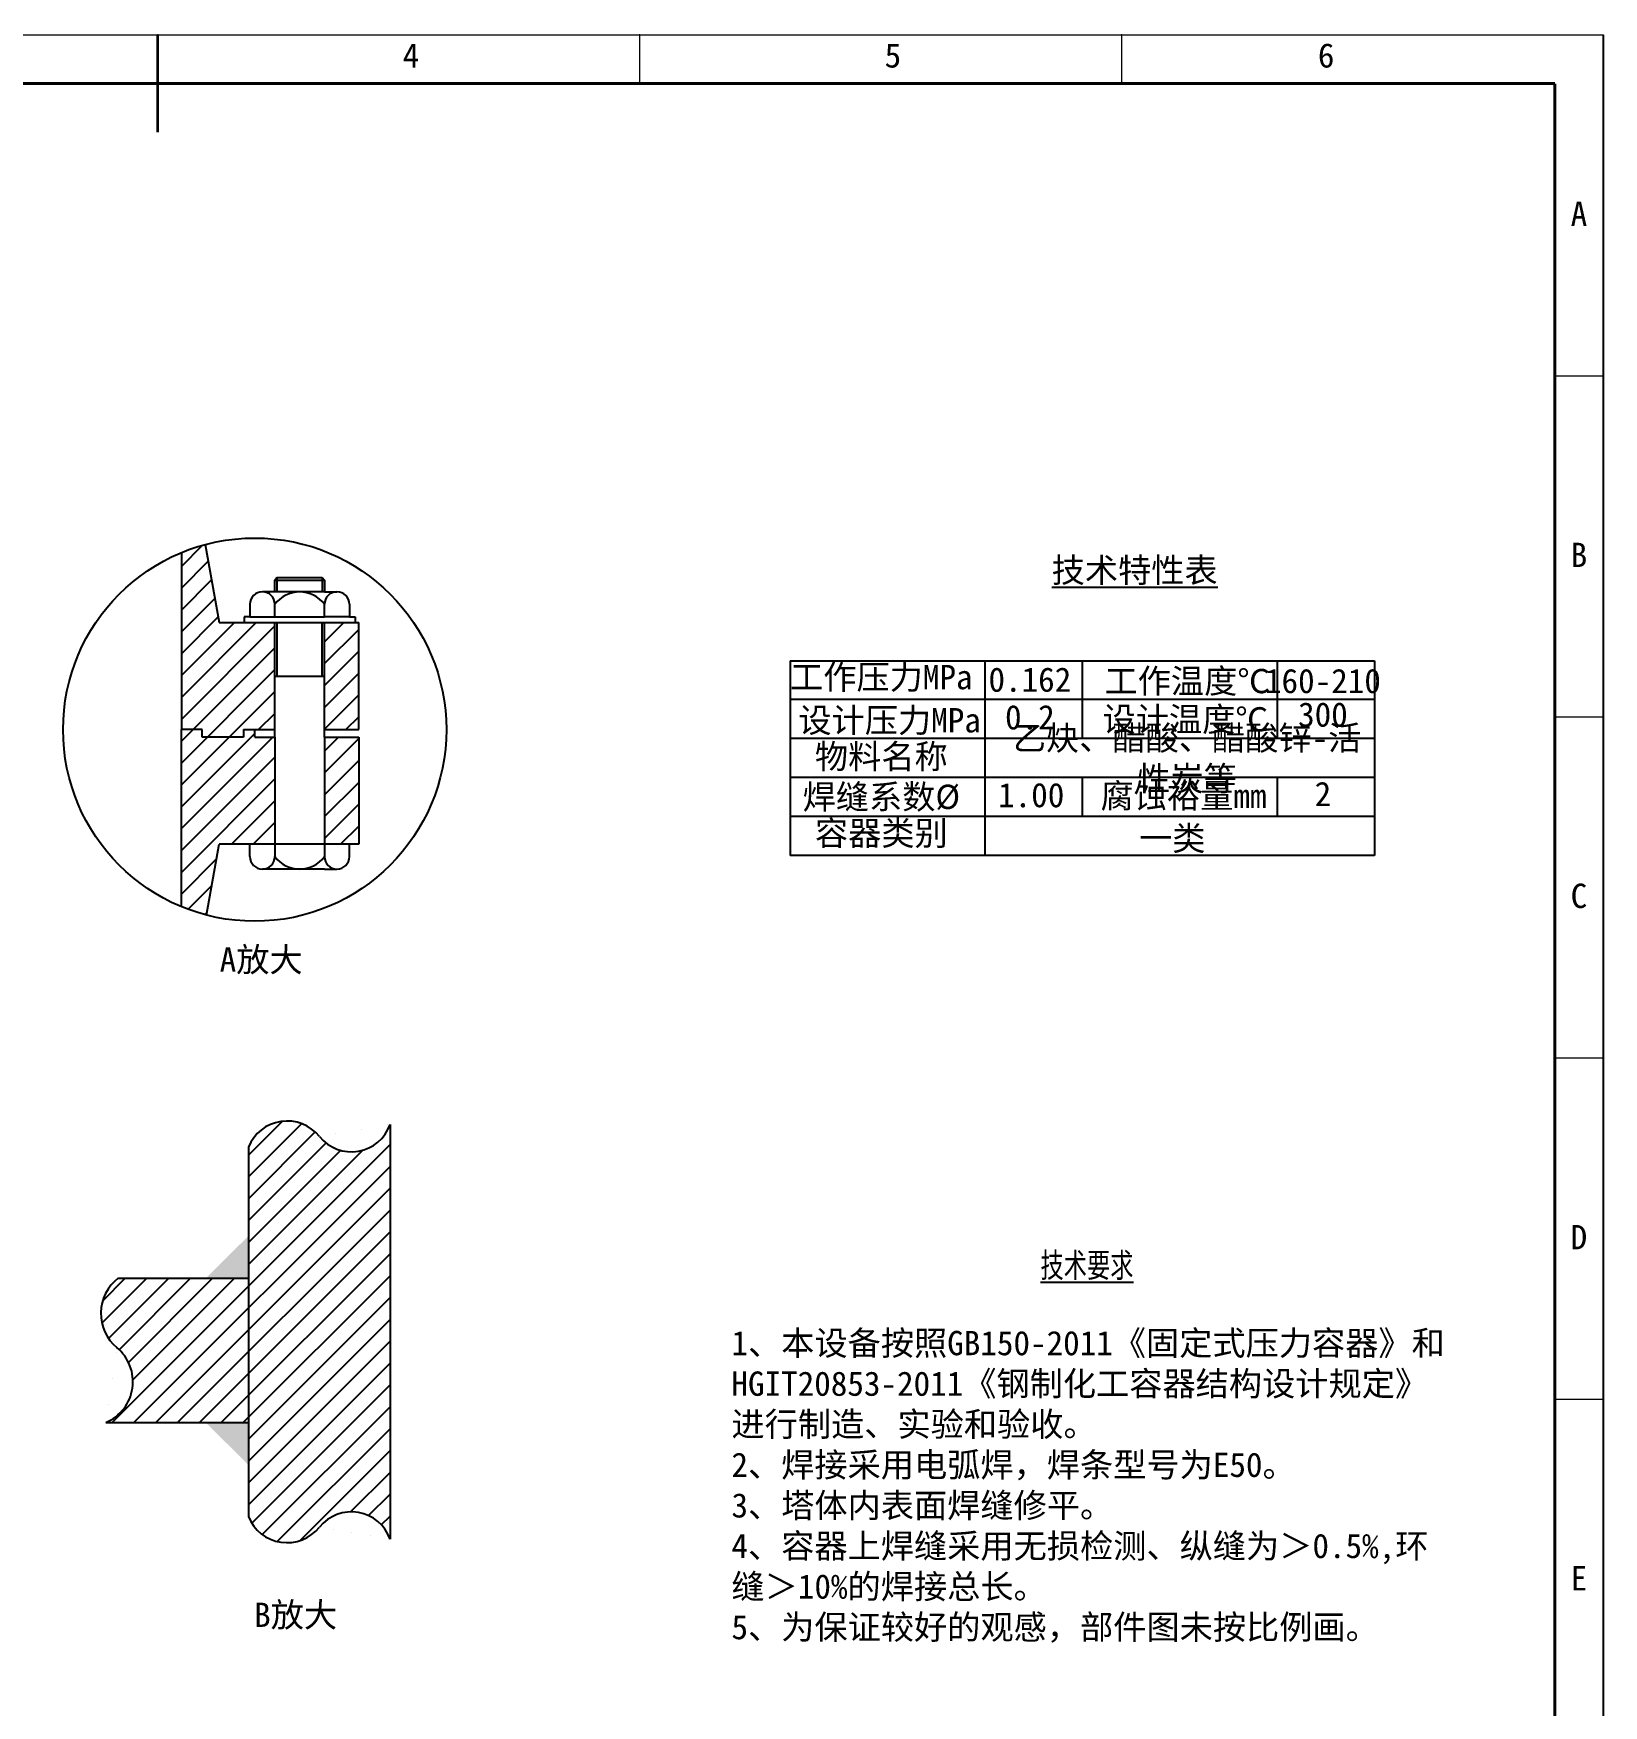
# Model space of a CAD drawing. Header units: millimetres. Extents: x 0 to 609, y 0 to 826.
# Drawn here: x 286.6 to 609.1, y 482.6 to 826.1 of the extents above; entities that cross this region are included whole.
import ezdxf

# ---------------------------------------------------------------- set-up
doc = ezdxf.new("R2010")
doc.units = ezdxf.units.MM
doc.header["$PDSIZE"] = -5
for name, color, linetype, lineweight in [('A图框', 7, 'Continuous', 18), ('文字', 7, 'Continuous', 25), ('框线', 7, 'Continuous', 25), ('设备轮廓', 7, 'Continuous', 25)]:
    doc.layers.add(name, color=color, linetype=linetype, lineweight=lineweight)
doc.styles.add('S-5', font='', dxfattribs={"width": 0.7})
doc.styles.add('工程字', font='')
doc.styles.add('文字5', font='')
doc.styles.get('S-5').set_extended_font_data('宋体')
doc.styles.get('工程字').set_extended_font_data('宋体')
doc.styles.get('文字5').set_extended_font_data('宋体')

msp = doc.modelspace()

# ---------------------------------------------------------------- hatches: boundary and pattern name
at = {"layer": '设备轮廓', "true_color": 0xfecc66}
h = msp.add_hatch(dxfattribs=at)
h.set_pattern_fill('ANSI31', color=31, style=0, pattern_type=0)
edge = h.paths.add_edge_path(flags=0)
edge.add_line((336.193, 705.067), (324.772, 705.067))
edge.add_line((324.772, 705.067), (321.904, 721.105))
edge.add_arc((332.062, 683.076), 39.363, 104.95533, 112.50402)
edge.add_line((316.996, 719.441), (316.996, 683.076))
edge.add_line((316.996, 683.076), (321.243, 683.076))
edge.add_line((321.243, 683.076), (321.243, 681.52))
edge.add_line((321.243, 681.52), (321.607, 681.52))
edge.add_line((321.607, 681.52), (329.753, 681.52))
edge.add_line((329.753, 681.52), (329.753, 683.076))
edge.add_line((329.753, 683.076), (336.193, 683.076))
edge.add_line((336.193, 683.076), (336.193, 705.067))
edge = h.paths.add_edge_path(flags=0)
edge.add_line((336.193, 681.52), (332.062, 681.52))
edge.add_line((332.062, 681.52), (332.062, 683.076))
edge.add_line((332.062, 683.076), (329.753, 683.076))
edge.add_line((329.753, 683.076), (329.753, 681.52))
edge.add_line((329.753, 681.52), (321.607, 681.52))
edge.add_line((321.607, 681.52), (321.243, 681.52))
edge.add_line((321.243, 681.52), (321.243, 683.076))
edge.add_line((321.243, 683.076), (316.996, 683.076))
edge.add_line((316.996, 683.076), (316.996, 646.71))
edge.add_arc((332.062, 683.076), 39.363, 247.49598, 255.44448)
edge.add_line((322.169, 644.976), (324.772, 659.529))
edge.add_line((324.772, 659.529), (332.062, 659.529))
edge.add_line((332.062, 659.529), (336.193, 659.529))
edge.add_line((336.193, 659.529), (336.193, 681.52))
h.paths.add_polyline_path([(353.446, 705.067), (346.399, 705.067), (346.399, 683.076), (353.446, 683.076)], flags=0)
h.paths.add_polyline_path([(353.446, 681.52), (346.399, 681.52), (346.399, 659.529), (353.446, 659.529)], flags=0)
h = msp.add_hatch(dxfattribs=at)
h.set_pattern_fill('ANSI31', color=31, style=0, pattern_type=0)
edge = h.paths.add_edge_path(flags=0)
edge.add_arc((351.916, 604.735), 8.403, 218.84585, 340.77635, ccw=False)
edge.add_arc((338.697, 594.089), 8.571, 38.84584, 158.02051)
edge.add_line((330.749, 597.297), (330.749, 521.417))
edge.add_arc((338.697, 524.624), 8.571, 201.97949, 321.15416)
edge.add_arc((351.916, 513.978), 8.403, 19.22365, 141.15415, ccw=False)
edge.add_line((359.851, 516.745), (359.851, 601.968))
edge = h.paths.add_edge_path(flags=0)
edge.add_line((330.749, 570.35), (304.01, 570.35))
edge.add_arc((309.554, 563.131), 9.102, 127.52413, 230.37887)
edge.add_arc((297.945, 549.109), 9.102, -66.97025, 50.37886, ccw=False)
edge.add_line((301.506, 540.732), (330.749, 540.721))
edge.add_line((330.749, 540.721), (330.749, 570.35))
at = {"layer": '设备轮廓'}
for points in [[(330.768, 570.35), (322.017, 570.35), (330.765, 579.052)], [(330.756, 540.721), (322.005, 540.721), (330.753, 532.018)]]:
    msp.add_hatch(color=256, dxfattribs=at).paths.add_polyline_path(points, flags=0)

# ---------------------------------------------------------------- linework, layer by layer
at = {"layer": 'A图框', "ltscale": 10}
for p, q in [((0.126, 825.804), (609.126, 825.804)), ((609.126, 755.72), (599.126, 755.72)), ((609.126, 685.637), (599.126, 685.637)), ((609.126, 615.554), (599.126, 615.554)), ((609.126, 545.47), (599.126, 545.47))]:
    msp.add_line(p, q, dxfattribs=at)
at = {"layer": 'A图框'}
for p, q in [((411.126, 825.804), (411.126, 815.804)), ((510.126, 825.804), (510.126, 815.804))]:
    msp.add_line(p, q, dxfattribs=at)
for points in [[(312.126, 825.804, 0.6, 0.6, 0), (312.126, 805.804, 0.6, 0.6, 0)], [(599.126, 815.804, 0.6, 0.6, 0), (25.126, 815.804, 0.6, 0.6, 0)]]:
    msp.add_lwpolyline(points, format="xyseb", dxfattribs=at)
for p in [(312.126, 825.804), (411.126, 825.804), (510.126, 825.804)]:
    msp.add_point(p, dxfattribs=at)
at = {"layer": '文字'}
msp.add_line((609.126, -0.196), (609.126, 825.804), dxfattribs=at)
msp.add_lwpolyline([(599.126, 9.804, 0.6, 0.6, 0), (599.126, 815.804, 0.6, 0.6, 0)], format="xyseb", dxfattribs=at)
at = {"layer": '框线'}
for p, q in [((442.06, 697.242), (482.06, 697.242)), ((442.06, 697.242), (442.06, 657.242)), ((482.06, 697.242), (502.06, 697.242)), ((482.06, 697.242), (482.06, 657.242)), ((502.06, 697.242), (542.06, 697.242)), ((502.06, 697.242), (502.06, 681.242)), ((542.06, 697.242), (562.06, 697.242)), ((542.06, 697.242), (542.06, 681.242)), ((562.06, 697.242), (562.06, 689.242)), ((562.06, 689.242), (442.06, 689.242)), ((562.06, 689.242), (562.06, 681.242)), ((562.06, 681.242), (442.06, 681.242)), ((562.06, 681.242), (562.06, 673.242)), ((562.06, 673.242), (442.06, 673.242)), ((502.06, 673.242), (502.06, 665.242)), ((542.06, 673.242), (542.06, 665.242)), ((562.06, 673.242), (562.06, 665.242)), ((562.06, 665.242), (442.06, 665.242)), ((562.06, 665.242), (562.06, 657.242)), ((562.06, 657.242), (442.06, 657.242))]:
    msp.add_line(p, q, dxfattribs=at)
at = {"layer": '设备轮廓'}
for p, q in [((316.996, 719.441), (316.996, 683.076)), ((321.904, 721.105), (324.772, 705.067)), ((336.193, 711.385), (333.641, 711.385)), ((336.679, 714.301), (336.193, 713.815)), ((336.193, 711.385), (336.193, 713.815)), ((336.193, 713.815), (341.296, 713.815)), ((346.399, 711.385), (336.193, 711.385)), ((336.679, 711.385), (336.679, 714.301)), ((336.679, 714.301), (341.296, 714.301)), ((341.296, 714.301), (345.913, 714.301)), ((341.296, 713.815), (346.399, 713.815)), ((345.913, 714.301), (345.913, 711.385)), ((345.913, 714.301), (346.399, 713.815)), ((346.399, 713.815), (346.399, 711.385)), ((346.399, 711.385), (348.95, 711.385)), ((331.09, 708.834), (331.09, 706.282)), ((336.193, 706.282), (336.193, 708.834)), ((346.399, 706.282), (346.399, 708.834)), ((351.502, 708.834), (351.502, 706.282)), ((324.772, 705.067), (353.446, 705.067)), ((331.09, 706.282), (329.875, 706.282)), ((329.875, 706.282), (329.875, 705.067)), ((331.09, 706.282), (336.193, 706.282)), ((336.193, 706.282), (346.399, 706.282)), ((336.193, 681.52), (336.193, 705.067)), ((336.679, 694.071), (336.679, 705.067)), ((345.913, 694.071), (345.913, 705.067)), ((351.502, 706.282), (346.399, 706.282)), ((346.399, 681.52), (346.399, 705.067)), ((351.502, 706.282), (352.717, 706.282)), ((352.717, 706.282), (352.717, 705.067)), ((353.446, 683.076), (353.446, 705.067)), ((336.193, 694.071), (346.399, 694.071)), ((316.996, 646.71), (316.996, 683.076)), ((321.243, 683.076), (316.996, 683.076)), ((321.243, 681.52), (321.243, 683.076)), ((321.607, 681.52), (321.243, 681.52)), ((329.753, 681.52), (321.607, 681.52)), ((329.753, 683.076), (329.753, 681.52)), ((329.753, 683.076), (336.193, 683.076)), ((332.062, 681.52), (332.062, 683.076)), ((332.062, 681.52), (336.193, 681.52)), ((336.193, 681.52), (336.193, 659.529)), ((346.399, 683.076), (353.446, 683.076)), ((346.399, 681.52), (346.399, 659.529)), ((346.399, 681.52), (353.446, 681.52)), ((353.446, 681.52), (353.446, 659.529)), ((322.169, 644.976), (324.772, 659.529)), ((332.062, 659.529), (324.772, 659.529)), ((331.09, 656.977), (331.09, 659.529)), ((353.446, 659.529), (332.062, 659.529)), ((336.193, 659.529), (336.193, 656.977)), ((346.399, 659.529), (346.399, 656.977)), ((351.502, 656.977), (351.502, 659.529)), ((336.193, 654.426), (333.641, 654.426)), ((346.399, 654.426), (336.193, 654.426)), ((346.399, 654.426), (348.95, 654.426)), ((359.851, 601.968), (359.851, 516.745)), ((359.851, 601.968), (359.851, 516.745)), ((330.749, 597.297), (330.749, 521.417)), ((330.749, 597.297), (330.749, 521.417)), ((304.01, 570.35), (330.768, 570.35)), ((304.01, 570.35), (330.749, 570.35)), ((301.506, 540.732), (330.757, 540.721)), ((301.506, 540.732), (330.749, 540.721))]:
    msp.add_line(p, q, dxfattribs=at)
msp.add_circle((332.062, 683.076), 39.363, dxfattribs=at)
for centre, radius, start, end in [((333.641, 708.834), 2.551, 360, 180), ((341.296, 705.006), 6.379, 36.8699, 143.1301), ((348.95, 708.834), 2.551, 0, 180), ((333.641, 656.977), 2.551, 180, 0), ((341.296, 660.805), 6.379, 216.8699, 323.1301), ((348.95, 656.977), 2.551, 180, 0), ((338.697, 594.089), 8.571, 38.84584, 158.02051), ((351.916, 604.735), 8.403, 218.84584, 340.77636), ((309.554, 563.131), 9.102, 127.52414, 230.37887), ((297.945, 549.109), 9.102, 293.02975, 50.37887), ((351.916, 513.978), 8.403, 19.22364, 141.15416), ((338.697, 524.624), 8.571, 201.97949, 321.15416)]:
    msp.add_arc(centre, radius, start, end, dxfattribs=at)

# ---------------------------------------------------------------- texts
at = {"layer": 'A图框', "char_height": 5, "width": 10, "attachment_point": 5, "style": '工程字'}
for s, insert in [('4', (364.148, 821.554)), ('5', (463.148, 821.554)), ('6', (552.148, 821.554)), ('A', (604.07, 789.057)), ('B', (604.07, 718.974)), ('C', (604.07, 648.89)), ('D', (604.07, 578.807)), ('E', (604.07, 508.724))]:
    msp.add_mtext(s, dxfattribs=dict(at, insert=insert))
at = {"layer": '文字', "char_height": 5}
for s, insert, width, attachment_point, style in [('{\\L技术特性表}', (495.763, 718.332), 74.36367, 1, '文字5'), ('工作压力MPa', (460.773, 693.593), 36.7312, 5, '文字5'), ('0.162', (491.286, 693.313), 19.80266, 5, '文字5'), ('工作温度℃', (523.648, 692.787), 36.7312, 5, '文字5'), ('160-210', (551.485, 693.037), 19.80266, 5, '文字5'), ('设计压力MPa', (462.481, 684.719), 36.7312, 5, '文字5'), ('0.2', (491.286, 685.59), 19.80266, 5, '文字5'), ('设计温度℃', (523.244, 684.921), 36.7312, 5, '文字5'), ('300', (551.485, 686.142), 19.80266, 5, '文字5'), ('乙炔、醋酸、醋酸锌-活性炭等', (523.587, 676.914), 76.97285, 5, '文字5'), ('物料名称', (460.773, 677.284), 36.7312, 5, '文字5'), ('焊缝系数%%C', (460.773, 668.987), 36.7312, 5, '文字5'), ('1.00', (491.562, 669.592), 19.80266, 5, '文字5'), ('腐蚀裕量mm', (522.84, 669.188), 36.7312, 5, '文字5'), ('2', (551.485, 669.868), 19.80266, 5, '文字5'), ('容器类别', (460.773, 661.524), 36.7312, 5, '文字5'), ('一类', (520.532, 660.49), 19.80266, 5, '文字5'), ('A放大', (324.865, 638.334), 74.36367, 1, '文字5'), ('{\\L技术要求}', (493.46, 575.548), 145.05127, 1, 'S-5'), ('\\pt52;1、本设备按照GB150-2011《固定式压力容器》和HGIT20853-2011《钢制化工容器结构设计规定》进行制造、实验和验收。\\P\\pt0;2、焊接采用电弧焊，焊条型号为E50。\\P\\pt0;3、塔体内表面焊缝修平。\\P\\pt0;4、容器上焊缝采用无损检测、纵缝为＞0.5%,环缝＞10%的焊接总长。\\P\\pt0;5、为保证较好的观感，部件图未按比例画。', (429.987, 559.55), 146.6059, 1, '文字5'), ('B放大', (331.941, 503.719), 74.36367, 1, '文字5')]:
    msp.add_mtext(s, dxfattribs=dict(at, insert=insert, width=width, attachment_point=attachment_point, style=style))

doc.saveas('drawing.dxf')
